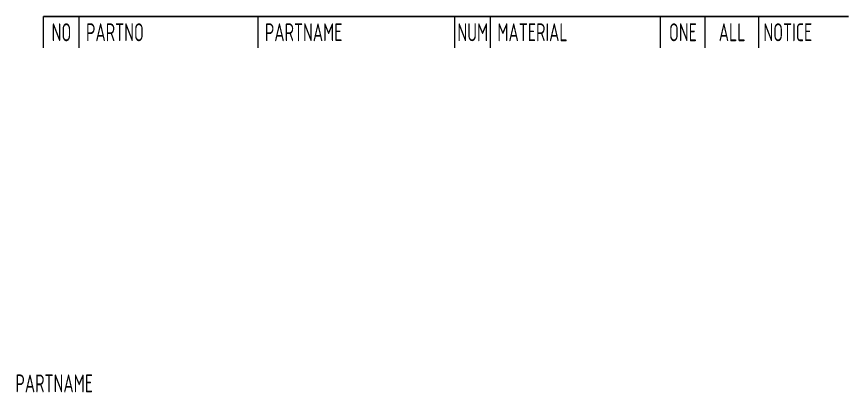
# Model space of a CAD drawing. Header units: millimetres. Extents: x -5774 to 6169, y -4879 to 2636.
# Drawn here: x 4182 to 6042, y -4879 to -4039 of the extents above; entities that cross this region are included whole.
import ezdxf
from ezdxf.enums import TextEntityAlignment as Align

# ---------------------------------------------------------------- set-up
doc = ezdxf.new("R2010")
doc.units = ezdxf.units.MM
doc.styles.add('HGCAD', font='gbenor.shx', dxfattribs={"width": 0.75, "bigfont": 'gbcbig.shx'})

msp = doc.modelspace()

# ---------------------------------------------------------------- linework, layer by layer
at = {"color": 4}
for p, q in [((4242.3, -4108.8), (4242.3, -4038.8)), ((4322.3, -4108.8), (4322.3, -4038.8)), ((4722.3, -4108.8), (4722.3, -4038.8)), ((5162.3, -4108.8), (5162.3, -4038.8)), ((5242.3, -4108.8), (5242.3, -4038.8)), ((5622.3, -4108.8), (5622.3, -4038.8)), ((5722.3, -4108.8), (5722.3, -4038.8)), ((5842.3, -4108.8), (5842.3, -4038.8))]:
    msp.add_line(p, q, dxfattribs=at)
at = {"color": 7, "linetype": 'Continuous', "lineweight": 35}
msp.add_line((4242.3, -4038.8), (6042.3, -4038.8), dxfattribs=at)

# ---------------------------------------------------------------- texts
at = {"color": 7, "linetype": 'Continuous', "lineweight": 35, "style": 'HGCAD', "width": 0.75, "flags": 8}
for tag, p in [('NO', (4282.3, -4073.8)), ('NUM', (5202.3, -4073.8)), ('ONE', (5672.3, -4073.8)), ('ALL', (5782.3, -4073.8))]:
    msp.add_attdef(tag, text='', height=40, dxfattribs=at).set_placement(p, align=Align.MIDDLE)
for tag, p in [('PARTNO', (4337.3, -4073.8)), ('PARTNAME', (4737.3, -4073.8)), ('MATERIAL', (5257.3, -4073.8)), ('NOTICE', (5852.3, -4073.8)), ('PARTNAME', (4179.4, -4859.3))]:
    msp.add_attdef(tag, text='', height=40, dxfattribs=at).set_placement(p, align=Align.MIDDLE_LEFT)

doc.saveas('drawing.dxf')
